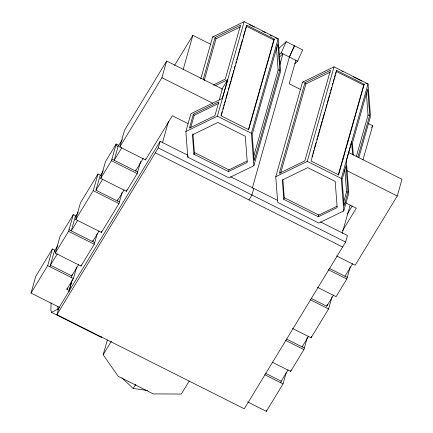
<?xml version="1.0" encoding="UTF-8"?>
<svg xmlns="http://www.w3.org/2000/svg" width="433" height="433" viewBox="0 0 433 433"><rect width="100%" height="100%" fill="white"/><g stroke="black" fill="none" stroke-linecap="round" stroke-linejoin="round"><path stroke-width="0.65" d="M51.11 302.797L50.861 310.196L51.489 312.345L101.625 337.545L101.809 336.598M57.822 306.651L57.73 309.27L51.489 312.345M346.243 161.255L351.628 141.916L352.586 154.5M59.424 307.343L31.019 293.065L35.739 276.384L52.415 248.948L54.682 250.09L49.963 266.771M31.019 293.065L47.695 265.629L52.415 248.948M97.365 233.268L94.27 244.223L80.998 266.057L55.289 253.137L60.008 236.45L73.28 214.616L75.548 215.758L71.277 230.849L77.767 220.175M55.289 253.137L68.56 231.298L73.28 214.616M122.057 192.647L118.956 203.602L101.441 232.418L75.737 219.499L80.457 202.817L97.972 173.996L100.959 175.5M320.517 221.95L347.477 235.498L345.61 242.085L244.282 408.795L56.934 314.634L58.796 308.052L160.129 141.337L187.689 155.187M75.737 219.499L93.252 190.677L97.972 173.996M71.683 281.445L69.145 290.424L66.877 289.287L67.234 288.01M119.411 202.011L95.969 190.228L99.855 176.496L103.254 170.911M71.321 277.504L72.3 274.046M140.633 161.422L137.18 173.617L126.431 191.305L100.727 178.385L105.446 161.704L116.196 144.016L118.588 145.217M68.847 292.01L72.333 279.691M66.877 289.287L73.399 278.549L76.652 267.064M80.998 266.057L81.296 264.996M100.727 178.385L111.476 160.697L116.196 144.016M122.247 139.659L118.079 146.516L114.193 160.248L121.841 147.669M92.992 240.337L92.64 241.587L99.13 230.908M187.954 123.578L172.361 115.741L145.526 159.896L119.817 146.976L124.536 130.295L166.64 61.021L222.335 89.014L219.25 99.92M101.441 232.418L101.744 231.357M117.684 199.716L117.332 200.966L124.125 189.789M126.431 191.305L126.88 189.714M135.908 169.736L135.551 170.986L143.199 158.402M119.817 146.976L161.92 77.702L166.64 61.021M145.526 159.896L145.824 158.835M56.934 314.634L158.267 147.918L160.129 141.337M162.554 142.381L168.534 121.256M183.197 69.448L192.842 35.344L210.855 44.399M189.226 381.008L181.308 394.035L153.222 393.906L118.225 376.315L103.162 354.757L107.362 339.927M200.75 78.893L212.603 37.011L244.136 21.65L278.143 38.743L280.616 71.196L253.868 165.725L228.943 177.871L187.808 157.19L185.849 131.54L190.893 113.722L222.427 98.361M193.356 114.209L189.421 128.114L214.925 115.692L218.86 101.787L193.356 114.209L194.179 115.319L190.601 127.962M203.223 79.342L215.066 37.498L240.564 25.076L225.263 79.152L213.117 85.068M204.16 80.614L216.002 38.77L240.288 26.938M187.808 157.19L188.128 156.059M193.914 154.218L192.436 134.852L217.864 122.463L245.289 136.249L247.281 162.418L228.462 171.587L193.914 154.218L194.395 152.513L192.966 133.813M194.119 154.321L194.601 152.622M135.724 385.11L135.838 384.699M185.849 131.54L217.388 116.179L244.136 21.65M220.992 115.514L222.069 111.703M222.789 109.165L223.331 107.265M223.688 105.993L224.229 104.093M224.586 102.821L225.685 99.996M225.853 98.334L227.682 91.877M228.413 89.295L228.96 87.358M229.328 86.07L230.421 82.194M231 80.159L232.84 73.653M233.208 72.349L233.76 70.4M234.129 69.096L235.049 65.843M235.785 63.245L236.337 61.291M236.705 59.992L237.625 56.739M237.993 55.435L240.201 47.63M240.569 46.331L242.415 39.825M243.151 37.222L244.991 30.716M245.359 29.412L246.837 25.238L274.338 39.062L248.694 129.684L221.193 115.86L246.837 25.238M228.462 171.587L228.943 169.882L247.156 161.011M248.32 129.954L273.78 39.982L274.338 39.062M253.868 165.725L251.394 133.272L278.143 38.743L275.009 37.633M253.603 156.741L278.143 70L276.454 47.798M279.886 64.587L282.944 53.795L279.653 56.81M279.826 70.049L254.187 160.665L252.185 134.425L277.829 43.803L279.826 70.049L278.143 70M252.287 188.133L289.385 57.032L294.294 45.676M253.803 188.42L251.941 195.002L248.959 199.911M295.831 60.274L289.184 83.769L300.589 89.501M346.33 160.638L348.803 193.091L343.764 210.909L318.834 223.049L277.699 202.373L275.745 176.724L302.494 82.194L334.032 66.834L368.039 83.926L370.513 116.38L358.843 157.617M304.956 82.676L279.317 173.297L304.816 160.876L330.46 70.254L304.956 82.676L305.893 83.948L280.616 173.276M283.804 199.402L282.332 180.031L307.76 167.647L335.185 181.427L337.177 207.596L318.358 216.765L283.804 199.402L284.286 197.697L282.911 179.668M275.745 176.724L307.284 161.363L334.032 66.834M311.993 156.784L312.545 154.841M312.913 153.547L313.828 150.311M314.19 149.017L316.025 142.544M316.756 139.956L317.308 138.013M317.67 136.72L319.873 128.953M320.236 127.654L322.071 121.186M322.433 119.887L324.631 112.12M324.999 110.826L325.551 108.883M325.914 107.59L326.828 104.353M327.196 103.059L329.394 95.292M329.762 93.999L330.309 92.056M330.677 90.762L331.591 87.526M332.327 84.933L332.874 82.995M333.242 81.702L334.157 78.465M334.525 77.166L335.072 75.228M335.44 73.929L335.986 71.992M336.733 70.422L311.089 161.044L338.59 174.862L364.229 84.246L336.733 70.422L336.17 71.342L363.671 85.166L338.211 175.149M318.152 216.662L318.634 214.963M318.358 216.765L318.84 215.066L337.053 206.195M247.622 401.932L266.36 411.35L266.723 410.067M280.768 382.777L281.217 381.186L288.124 369.825M266.36 411.35L283.036 383.914L286.3 372.369M343.764 210.909L341.291 178.456L368.039 83.926L365.533 83.039M272.097 362.107L290.63 371.422L290.992 370.139M356.381 156.389L368.039 115.183L366.345 92.976M343.499 202.649L346.541 191.9L344.852 169.698M348.013 191.943L344.078 205.848L342.081 179.603L346.016 165.698L348.013 191.943L346.541 191.9M357.88 157.076L369.722 115.227L367.72 88.987L352.419 143.063L353.344 155.176M290.63 371.422L303.901 349.583L307.376 337.307M292.54 328.468L311.073 337.783L311.435 336.501M342.162 233.387L350.135 205.22M362.984 159.815L372.634 125.711L368.429 123.6M311.349 298.483L326.774 306.234L327.305 304.361M311.073 337.783L328.593 308.962L332.041 296.773M317.535 287.355L336.068 296.67L346.811 278.982L350.265 266.788M336.625 255.946L355.157 265.261L397.261 195.992L401.981 179.305L348.083 152.221M222.194 98.903L227.726 79.64L214.99 85.842M279.28 54.623L281.163 52.902L286.262 41.633L302.71 49.903L297.612 61.167L294.792 63.754M289.385 57.032L294.673 45.866M350.93 143.063L351.628 141.916M54.298 251.449L57.751 245.771M75.163 217.122L78.238 212.062M57.318 253.819L50.412 265.18L71.77 275.918L78.676 264.558M95.969 190.228L102.762 179.051M174.602 65.356L192.842 35.344M230.448 82.108L231.006 81.188M103.162 354.757L111.422 341.166M121.862 377.82L133.18 388.471L135.497 384.656M363.671 85.166L364.229 84.246M347.818 141.196L348.397 140.195M342.519 159.923L343.077 159.003M371.579 127.443L372.634 125.711M347.336 213.999L352.186 206.021M342.617 230.681L356.289 208.186L345.491 202.763M302.082 346.855L308.572 336.176M326.774 306.234L333.567 295.057M344.998 276.254L352.646 263.675M221.772 89.404L227.726 79.64M59.137 307.966L57.73 309.27L58.931 309.871M278.511 48.74L286.262 41.633M194.179 115.319L218.465 103.492M305.893 83.948L330.179 72.122M212.603 37.011L213.924 36.783M302.494 82.194L303.82 81.967M368.039 115.183L369.722 115.227M133.18 388.471L147.409 390.49M270.809 35.528L272.048 35.966L270.273 35.078M249.608 24.692L254.333 27.062M262.598 31.219L265.553 32.702M341.864 71.061L343.044 71.651M353.084 76.695L361.939 81.15M246.28 26.159L273.78 39.982M281.163 52.902L297.612 61.167M161.92 77.702L212.825 103.287M346.957 170.705L397.261 195.992M217.388 116.179L251.394 133.272M307.284 161.363L341.291 178.456M194.395 152.513L228.943 169.882M284.286 197.697L318.84 215.066M230.61 176.761L277.585 200.376M158.267 147.918L345.61 242.085M155.285 152.827L342.627 246.989M115.811 145.38L118.079 146.516M111.925 159.111L137.629 172.031M329.567 268.503L347.266 277.396M111.476 160.697L137.18 173.617M328.279 269.667L346.811 278.982M93.252 190.677L118.956 203.602M310.06 299.647L328.593 308.962M69.009 229.712L94.719 242.632M286.657 339.104L304.35 347.997M68.56 231.298L94.27 244.223M285.369 340.273L303.901 349.583M265.786 373.435L281.217 381.186M47.695 265.629L73.399 278.549M264.747 374.724L283.036 383.914M215.066 37.498L216.002 38.77"/></g></svg>
